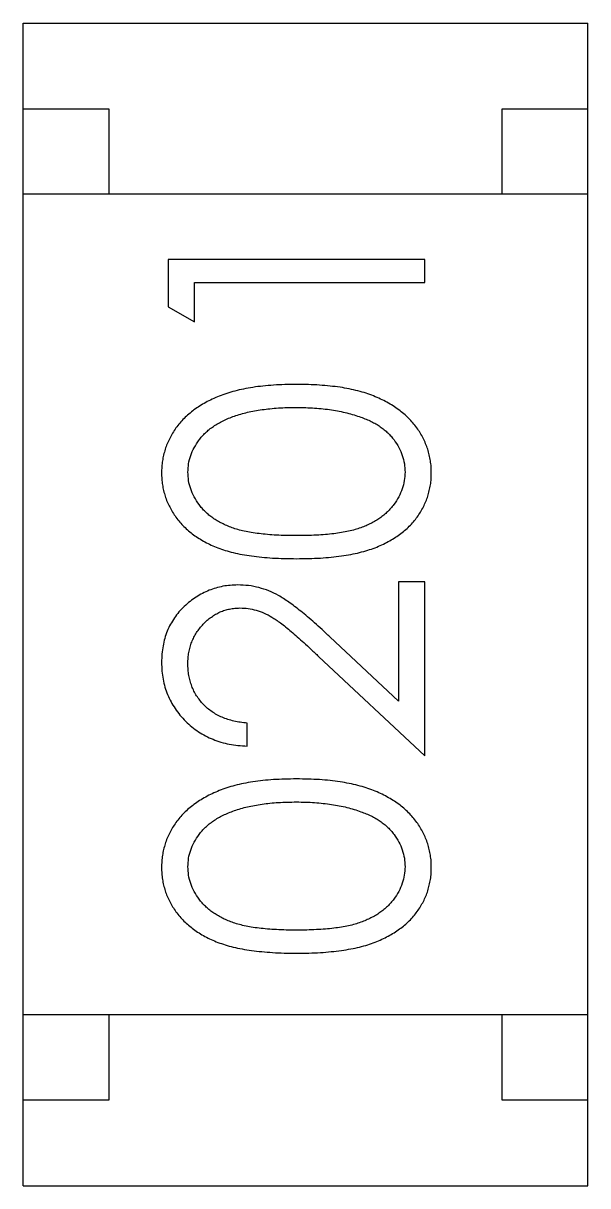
# Model space of a CAD drawing. Header units: millimetres. Extents: x 563 to 681, y 173 to 284.
# Drawn here: x 618.341 to 618.671, y 260.954 to 261.634 of the extents above; entities that cross this region are included whole.
import ezdxf

# ---------------------------------------------------------------- set-up
doc = ezdxf.new("R2010")
doc.units = ezdxf.units.MM
doc.header["$LTSCALE"] = 30.734
doc.layers.get('0').update_dxf_attribs({"linetype": 'CONTINUOUS'})

msp = doc.modelspace()

# ---------------------------------------------------------------- linework, layer by layer
at = {"linetype": 'Continuous'}
for p, q in [((618.34057, 260.95377), (618.34057, 261.63377)), ((618.34057, 261.63377), (618.67057, 261.63377)), ((618.67057, 260.95377), (618.67057, 261.63377)), ((618.34057, 261.58377), (618.39057, 261.58377)), ((618.39057, 261.58377), (618.39057, 261.53377)), ((618.62057, 261.53377), (618.62057, 261.58377)), ((618.62057, 261.58377), (618.67057, 261.58377)), ((618.67057, 261.53377), (618.34057, 261.53377)), ((618.42528, 261.49558), (618.42528, 261.46785)), ((618.57528, 261.49558), (618.42528, 261.49558)), ((618.57528, 261.48212), (618.57528, 261.49558)), ((618.44067, 261.45904), (618.44067, 261.48212)), ((618.44067, 261.48212), (618.57528, 261.48212)), ((618.42528, 261.46785), (618.44067, 261.45904)), ((618.5599, 261.30712), (618.5599, 261.23732)), ((618.57528, 261.30712), (618.5599, 261.30712)), ((618.57528, 261.2052), (618.57528, 261.30712)), ((618.5599, 261.23732), (618.51985, 261.27485)), ((618.51321, 261.26337), (618.57528, 261.2052)), ((618.47144, 261.21096), (618.47144, 261.22443)), ((618.67057, 261.05377), (618.34057, 261.05377)), ((618.39057, 261.05377), (618.39057, 261.00377)), ((618.62057, 261.00377), (618.62057, 261.05377)), ((618.39057, 261.00377), (618.34057, 261.00377)), ((618.67057, 261.00377), (618.62057, 261.00377)), ((618.34057, 260.95377), (618.67057, 260.95377))]:
    msp.add_line(p, q, dxfattribs=at)
for points, knots in [([(618.50034, 261.4225), (618.49804, 261.42248), (618.49355, 261.42242), (618.48698, 261.42214), (618.48078, 261.42159), (618.47493, 261.42085), (618.46946, 261.41989), (618.46433, 261.41874), (618.45959, 261.41731), (618.45516, 261.41573), (618.45108, 261.4139), (618.44724, 261.412), (618.44369, 261.40987), (618.44038, 261.40764), (618.43736, 261.40521), (618.43457, 261.40266), (618.43206, 261.39994), (618.42983, 261.39706), (618.42783, 261.39409), (618.42613, 261.39099), (618.42467, 261.38782), (618.4235, 261.38456), (618.42256, 261.38123), (618.4219, 261.3778), (618.4215, 261.3743), (618.42146, 261.37192), (618.42144, 261.37073)], [0, 0, 0, 0, 0.065278, 0.127205, 0.186168, 0.241675, 0.294115, 0.343609, 0.390387, 0.434463, 0.476646, 0.517002, 0.555936, 0.593716, 0.630057, 0.665601, 0.700745, 0.734917, 0.768681, 0.802087, 0.834849, 0.867433, 0.900138, 0.932806, 0.966212, 1, 1, 1, 1]), ([(618.57913, 261.37073), (618.57911, 261.37192), (618.57908, 261.3743), (618.57863, 261.37781), (618.57798, 261.38125), (618.57705, 261.3846), (618.57582, 261.38785), (618.5744, 261.39106), (618.57263, 261.39414), (618.57066, 261.39716), (618.5684, 261.40005), (618.56586, 261.40278), (618.5631, 261.40538), (618.56004, 261.40778), (618.55674, 261.41003), (618.55318, 261.4121), (618.54938, 261.41403), (618.54531, 261.41581), (618.54093, 261.41743), (618.53617, 261.41874), (618.53108, 261.41993), (618.52564, 261.42089), (618.51982, 261.42158), (618.51365, 261.42214), (618.50711, 261.42242), (618.50264, 261.42247), (618.50034, 261.4225)], [0, 0, 0, 0, 0.033824, 0.067298, 0.10028, 0.133019, 0.165736, 0.198792, 0.232372, 0.266409, 0.301016, 0.336196, 0.371972, 0.408574, 0.446394, 0.485225, 0.525372, 0.567224, 0.611081, 0.65775, 0.70702, 0.759235, 0.814484, 0.873227, 0.934937, 1, 1, 1, 1]), ([(618.43682, 261.37118), (618.43691, 261.37282), (618.43708, 261.3761), (618.43832, 261.38096), (618.44047, 261.38562), (618.4428, 261.38937), (618.4451, 261.39223), (618.4471, 261.39428), (618.44932, 261.39624), (618.4518, 261.39804), (618.45451, 261.39972), (618.45746, 261.40128), (618.46064, 261.40273), (618.46406, 261.40405), (618.46774, 261.4052), (618.47164, 261.40628), (618.47581, 261.40709), (618.48022, 261.40783), (618.48488, 261.40834), (618.48979, 261.4088), (618.49495, 261.40897), (618.49848, 261.40902), (618.50028, 261.40904)], [0, 0, 0, 0, 0.059689, 0.119507, 0.181075, 0.246162, 0.279894, 0.314468, 0.350403, 0.387474, 0.426147, 0.466624, 0.508745, 0.553328, 0.600058, 0.649177, 0.700552, 0.754894, 0.811825, 0.871514, 0.934319, 1, 1, 1, 1]), ([(618.50028, 261.40904), (618.50209, 261.40902), (618.50564, 261.40899), (618.51086, 261.40872), (618.51588, 261.40826), (618.5207, 261.40769), (618.5253, 261.40685), (618.52972, 261.40592), (618.53394, 261.40473), (618.53666, 261.40381), (618.53799, 261.40336)], [0, 0, 0, 0, 0.141157, 0.277773, 0.409244, 0.535676, 0.657497, 0.775458, 0.889412, 1, 1, 1, 1]), ([(618.53799, 261.40336), (618.53904, 261.40297), (618.54109, 261.40222), (618.54402, 261.40088), (618.54675, 261.39942), (618.54927, 261.39782), (618.55158, 261.39607), (618.55372, 261.39422), (618.55563, 261.39221), (618.55787, 261.3894), (618.56023, 261.38572), (618.56222, 261.38101), (618.56354, 261.37616), (618.56368, 261.37284), (618.56375, 261.37118)], [0, 0, 0, 0, 0.075949, 0.148549, 0.218996, 0.286119, 0.351826, 0.416074, 0.478265, 0.540325, 0.660405, 0.774606, 0.887187, 1, 1, 1, 1]), ([(618.42144, 261.37073), (618.42146, 261.36955), (618.4215, 261.36721), (618.42191, 261.36376), (618.42256, 261.36039), (618.42351, 261.3571), (618.42466, 261.35388), (618.42613, 261.35077), (618.42784, 261.34774), (618.42979, 261.34478), (618.43201, 261.34198), (618.43445, 261.3393), (618.43718, 261.33685), (618.44013, 261.33451), (618.44335, 261.33237), (618.44679, 261.33033), (618.45049, 261.32852), (618.45446, 261.32684), (618.45876, 261.32536), (618.46346, 261.32409), (618.46857, 261.32296), (618.47412, 261.32212), (618.48008, 261.32143), (618.48647, 261.32092), (618.49327, 261.32062), (618.49794, 261.32059), (618.50034, 261.32058)], [0, 0, 0, 0, 0.033742, 0.066533, 0.099153, 0.13154, 0.164087, 0.196563, 0.229707, 0.263315, 0.297504, 0.331686, 0.366482, 0.4021, 0.438958, 0.476748, 0.515985, 0.556589, 0.599519, 0.645765, 0.695487, 0.748721, 0.805687, 0.866754, 0.931405, 1, 1, 1, 1]), ([(618.50028, 261.33404), (618.49827, 261.33405), (618.49436, 261.33406), (618.4887, 261.33432), (618.48342, 261.33466), (618.47852, 261.33518), (618.47399, 261.33577), (618.46986, 261.33661), (618.46609, 261.33751), (618.46268, 261.33861), (618.45957, 261.33985), (618.45667, 261.34121), (618.45397, 261.3427), (618.45146, 261.34434), (618.44913, 261.34608), (618.447, 261.34797), (618.44506, 261.34999), (618.44281, 261.35285), (618.44046, 261.35659), (618.43831, 261.3613), (618.43708, 261.3662), (618.43691, 261.36952), (618.43682, 261.37118)], [0, 0, 0, 0, 0.073302, 0.142286, 0.206253, 0.266017, 0.321612, 0.372532, 0.419497, 0.462398, 0.502825, 0.541489, 0.579034, 0.615143, 0.650298, 0.684912, 0.718701, 0.752189, 0.817245, 0.879117, 0.939613, 1, 1, 1, 1]), ([(618.56375, 261.37118), (618.56366, 261.36953), (618.5635, 261.36622), (618.5622, 261.36135), (618.56012, 261.35661), (618.55774, 261.35285), (618.55544, 261.35), (618.55352, 261.34794), (618.55137, 261.34605), (618.54906, 261.34427), (618.54655, 261.34264), (618.54384, 261.34118), (618.54094, 261.33982), (618.53782, 261.33858), (618.53441, 261.33749), (618.53065, 261.33656), (618.5265, 261.3358), (618.52199, 261.33513), (618.5171, 261.33467), (618.51183, 261.33432), (618.50618, 261.33406), (618.50229, 261.33405), (618.50028, 261.33404)], [0, 0, 0, 0, 0.060034, 0.120278, 0.182348, 0.247919, 0.281641, 0.315701, 0.350322, 0.385703, 0.421819, 0.459196, 0.497866, 0.538301, 0.58121, 0.628183, 0.679403, 0.734699, 0.794074, 0.858416, 0.927049, 1, 1, 1, 1]), ([(618.50034, 261.32058), (618.50273, 261.32059), (618.50737, 261.32062), (618.51413, 261.32093), (618.52049, 261.32142), (618.52643, 261.32215), (618.53197, 261.32305), (618.53711, 261.3241), (618.54183, 261.32543), (618.54617, 261.32693), (618.55017, 261.32863), (618.55389, 261.33049), (618.55736, 261.3325), (618.56056, 261.33469), (618.56354, 261.33698), (618.56627, 261.33945), (618.5687, 261.34212), (618.5709, 261.3449), (618.57282, 261.34783), (618.5745, 261.35084), (618.57597, 261.35393), (618.57709, 261.35713), (618.57801, 261.3604), (618.57866, 261.36376), (618.57907, 261.36721), (618.57911, 261.36955), (618.57913, 261.37073)], [0, 0, 0, 0, 0.068113, 0.132564, 0.193427, 0.250218, 0.303569, 0.353576, 0.400235, 0.443586, 0.484619, 0.524292, 0.56238, 0.599049, 0.63494, 0.669782, 0.704009, 0.737842, 0.771098, 0.803896, 0.836415, 0.868639, 0.900715, 0.933378, 0.966213, 1, 1, 1, 1]), ([(618.46603, 261.3052), (618.46455, 261.30515), (618.46163, 261.30506), (618.45731, 261.30449), (618.45317, 261.30348), (618.44915, 261.30215), (618.4453, 261.30034), (618.44161, 261.29817), (618.43803, 261.29564), (618.43468, 261.2927), (618.43154, 261.28951), (618.42887, 261.28595), (618.42657, 261.28221), (618.42465, 261.27822), (618.42322, 261.27397), (618.4222, 261.26948), (618.42155, 261.26476), (618.42148, 261.26153), (618.42144, 261.25988)], [0, 0, 0, 0, 0.06271, 0.123347, 0.183401, 0.242828, 0.302097, 0.36242, 0.423725, 0.487032, 0.550491, 0.612709, 0.674265, 0.73617, 0.799211, 0.863483, 0.930525, 1, 1, 1, 1]), ([(618.51985, 261.27485), (618.51831, 261.27628), (618.51534, 261.27905), (618.51099, 261.283), (618.50685, 261.28656), (618.50297, 261.28975), (618.49935, 261.29261), (618.49596, 261.29507), (618.49281, 261.29718), (618.48899, 261.29951), (618.48424, 261.30183), (618.47835, 261.30375), (618.47226, 261.30498), (618.46812, 261.30512), (618.46603, 261.3052)], [0, 0, 0, 0, 0.09953, 0.192079, 0.277712, 0.357454, 0.429648, 0.495771, 0.555538, 0.608657, 0.707578, 0.804328, 0.901298, 1, 1, 1, 1]), ([(618.43682, 261.25919), (618.43685, 261.26031), (618.43691, 261.26252), (618.43734, 261.26575), (618.43803, 261.26885), (618.43902, 261.27182), (618.44029, 261.27466), (618.44184, 261.27736), (618.44368, 261.27991), (618.44577, 261.28233), (618.44805, 261.28453), (618.45048, 261.28643), (618.45299, 261.28808), (618.45562, 261.28944), (618.45838, 261.29046), (618.46123, 261.29118), (618.46419, 261.29165), (618.46621, 261.29171), (618.46723, 261.29173)], [0, 0, 0, 0, 0.068027, 0.133505, 0.19695, 0.26027, 0.322741, 0.384982, 0.448465, 0.513424, 0.578224, 0.640011, 0.700094, 0.760067, 0.819012, 0.877878, 0.938035, 1, 1, 1, 1]), ([(618.46723, 261.29173), (618.46886, 261.29167), (618.4721, 261.29155), (618.47688, 261.29051), (618.48153, 261.28881), (618.48534, 261.28683), (618.48846, 261.28478), (618.49115, 261.2829), (618.49407, 261.28055), (618.49735, 261.2779), (618.50089, 261.27481), (618.50474, 261.27135), (618.50889, 261.2675), (618.51173, 261.26478), (618.51321, 261.26337)], [0, 0, 0, 0, 0.088014, 0.174976, 0.2638, 0.355443, 0.406413, 0.465519, 0.533076, 0.609353, 0.693899, 0.787171, 0.889197, 1, 1, 1, 1]), ([(618.42144, 261.25988), (618.42148, 261.25821), (618.42155, 261.25491), (618.42222, 261.25008), (618.42335, 261.24546), (618.42486, 261.24102), (618.42688, 261.23682), (618.42929, 261.2328), (618.43215, 261.22897), (618.43546, 261.22542), (618.43906, 261.22216), (618.44296, 261.21928), (618.44712, 261.21685), (618.45152, 261.21482), (618.45614, 261.21319), (618.46103, 261.21203), (618.46615, 261.21122), (618.46965, 261.21105), (618.47144, 261.21096)], [0, 0, 0, 0, 0.06445, 0.126725, 0.187421, 0.247417, 0.306749, 0.366595, 0.427749, 0.490235, 0.553031, 0.614805, 0.676505, 0.738096, 0.801021, 0.864897, 0.931209, 1, 1, 1, 1]), ([(618.47144, 261.22443), (618.4701, 261.22455), (618.4675, 261.2248), (618.46373, 261.22555), (618.46017, 261.22649), (618.45685, 261.22772), (618.45377, 261.22924), (618.4509, 261.23098), (618.44826, 261.23297), (618.44589, 261.23523), (618.44377, 261.23769), (618.44189, 261.24031), (618.44032, 261.24309), (618.43905, 261.24603), (618.43806, 261.24911), (618.43733, 261.25233), (618.43691, 261.25571), (618.43685, 261.25802), (618.43682, 261.25919)], [0, 0, 0, 0, 0.073648, 0.143686, 0.210962, 0.275557, 0.338064, 0.399311, 0.4594, 0.51934, 0.579024, 0.637809, 0.695959, 0.754122, 0.813113, 0.873453, 0.935561, 1, 1, 1, 1]), ([(618.50034, 261.19173), (618.49804, 261.19171), (618.49355, 261.19165), (618.48698, 261.19137), (618.48078, 261.19082), (618.47493, 261.19008), (618.46946, 261.18912), (618.46433, 261.18797), (618.45959, 261.18654), (618.45516, 261.18496), (618.45108, 261.18313), (618.44724, 261.18123), (618.44369, 261.17911), (618.44038, 261.17687), (618.43736, 261.17445), (618.43457, 261.17189), (618.43206, 261.16917), (618.42983, 261.16629), (618.42783, 261.16332), (618.42613, 261.16022), (618.42467, 261.15705), (618.4235, 261.15379), (618.42256, 261.15046), (618.4219, 261.14703), (618.4215, 261.14353), (618.42146, 261.14115), (618.42144, 261.13996)], [0, 0, 0, 0, 0.065278, 0.127205, 0.186168, 0.241675, 0.294115, 0.343609, 0.390387, 0.434463, 0.476646, 0.517002, 0.555936, 0.593716, 0.630057, 0.665601, 0.700745, 0.734917, 0.768681, 0.802087, 0.834849, 0.867433, 0.900138, 0.932806, 0.966212, 1, 1, 1, 1]), ([(618.57913, 261.13996), (618.57911, 261.14115), (618.57908, 261.14353), (618.57863, 261.14704), (618.57798, 261.15048), (618.57705, 261.15383), (618.57582, 261.15708), (618.5744, 261.16029), (618.57263, 261.16337), (618.57066, 261.16639), (618.5684, 261.16928), (618.56586, 261.17201), (618.5631, 261.17461), (618.56004, 261.17701), (618.55674, 261.17926), (618.55318, 261.18133), (618.54938, 261.18326), (618.54531, 261.18504), (618.54093, 261.18666), (618.53617, 261.18797), (618.53108, 261.18916), (618.52564, 261.19012), (618.51982, 261.19081), (618.51365, 261.19137), (618.50711, 261.19165), (618.50264, 261.19171), (618.50034, 261.19173)], [0, 0, 0, 0, 0.033824, 0.067298, 0.10028, 0.133019, 0.165736, 0.198792, 0.232372, 0.266409, 0.301016, 0.336196, 0.371972, 0.408574, 0.446394, 0.485225, 0.525372, 0.567224, 0.611081, 0.65775, 0.70702, 0.759235, 0.814484, 0.873227, 0.934937, 1, 1, 1, 1]), ([(618.43682, 261.14041), (618.43691, 261.14205), (618.43708, 261.14533), (618.43832, 261.15019), (618.44047, 261.15485), (618.4428, 261.1586), (618.4451, 261.16146), (618.4471, 261.16351), (618.44932, 261.16547), (618.4518, 261.16727), (618.45451, 261.16896), (618.45746, 261.17051), (618.46064, 261.17196), (618.46406, 261.17328), (618.46774, 261.17444), (618.47164, 261.17552), (618.47581, 261.17632), (618.48022, 261.17706), (618.48488, 261.17757), (618.48979, 261.17803), (618.49495, 261.1782), (618.49848, 261.17825), (618.50028, 261.17827)], [0, 0, 0, 0, 0.059689, 0.119507, 0.181075, 0.246162, 0.279894, 0.314468, 0.350403, 0.387474, 0.426147, 0.466624, 0.508745, 0.553328, 0.600058, 0.649177, 0.700552, 0.754894, 0.811825, 0.871514, 0.934319, 1, 1, 1, 1]), ([(618.50028, 261.17827), (618.50209, 261.17825), (618.50564, 261.17822), (618.51086, 261.17795), (618.51588, 261.17749), (618.5207, 261.17692), (618.5253, 261.17608), (618.52972, 261.17515), (618.53394, 261.17396), (618.53666, 261.17305), (618.53799, 261.17259)], [0, 0, 0, 0, 0.141157, 0.277773, 0.409244, 0.535676, 0.657497, 0.775458, 0.889412, 1, 1, 1, 1]), ([(618.53799, 261.17259), (618.53904, 261.1722), (618.54109, 261.17145), (618.54402, 261.17011), (618.54675, 261.16865), (618.54927, 261.16705), (618.55158, 261.1653), (618.55372, 261.16345), (618.55563, 261.16144), (618.55787, 261.15864), (618.56023, 261.15495), (618.56222, 261.15024), (618.56354, 261.14539), (618.56368, 261.14207), (618.56375, 261.14041)], [0, 0, 0, 0, 0.075949, 0.148549, 0.218996, 0.286119, 0.351826, 0.416074, 0.478265, 0.540325, 0.660405, 0.774606, 0.887187, 1, 1, 1, 1]), ([(618.50028, 261.10327), (618.49827, 261.10328), (618.49436, 261.10329), (618.4887, 261.10355), (618.48342, 261.10389), (618.47852, 261.10441), (618.47399, 261.105), (618.46986, 261.10584), (618.46609, 261.10674), (618.46268, 261.10784), (618.45957, 261.10909), (618.45667, 261.11044), (618.45397, 261.11194), (618.45146, 261.11357), (618.44913, 261.11531), (618.447, 261.1172), (618.44506, 261.11922), (618.44281, 261.12209), (618.44046, 261.12582), (618.43831, 261.13053), (618.43708, 261.13543), (618.43691, 261.13875), (618.43682, 261.14041)], [0, 0, 0, 0, 0.073302, 0.142286, 0.206253, 0.266017, 0.321612, 0.372532, 0.419497, 0.462398, 0.502825, 0.541489, 0.579034, 0.615143, 0.650298, 0.684912, 0.718701, 0.752189, 0.817245, 0.879117, 0.939613, 1, 1, 1, 1]), ([(618.56375, 261.14041), (618.56366, 261.13876), (618.5635, 261.13545), (618.5622, 261.13058), (618.56012, 261.12584), (618.55774, 261.12208), (618.55544, 261.11923), (618.55352, 261.11717), (618.55137, 261.11528), (618.54906, 261.11351), (618.54655, 261.11187), (618.54384, 261.11041), (618.54094, 261.10905), (618.53782, 261.10781), (618.53441, 261.10672), (618.53065, 261.10579), (618.5265, 261.10503), (618.52199, 261.10436), (618.5171, 261.1039), (618.51183, 261.10355), (618.50618, 261.10329), (618.50229, 261.10328), (618.50028, 261.10327)], [0, 0, 0, 0, 0.060034, 0.120278, 0.182348, 0.247919, 0.281641, 0.315701, 0.350322, 0.385703, 0.421819, 0.459196, 0.497866, 0.538301, 0.58121, 0.628183, 0.679403, 0.734699, 0.794074, 0.858416, 0.927049, 1, 1, 1, 1]), ([(618.42144, 261.13996), (618.42146, 261.13878), (618.4215, 261.13644), (618.42191, 261.13299), (618.42256, 261.12962), (618.42351, 261.12633), (618.42466, 261.12312), (618.42613, 261.12), (618.42784, 261.11697), (618.42979, 261.11401), (618.43201, 261.11121), (618.43445, 261.10853), (618.43718, 261.10608), (618.44013, 261.10375), (618.44335, 261.1016), (618.44679, 261.09956), (618.45049, 261.09775), (618.45446, 261.09608), (618.45876, 261.09459), (618.46346, 261.09332), (618.46857, 261.09219), (618.47412, 261.09135), (618.48008, 261.09066), (618.48647, 261.09016), (618.49327, 261.08985), (618.49794, 261.08982), (618.50034, 261.08981)], [0, 0, 0, 0, 0.033742, 0.066533, 0.099153, 0.13154, 0.164087, 0.196563, 0.229707, 0.263315, 0.297504, 0.331686, 0.366482, 0.4021, 0.438958, 0.476748, 0.515985, 0.556589, 0.599519, 0.645765, 0.695487, 0.748721, 0.805687, 0.866754, 0.931405, 1, 1, 1, 1]), ([(618.50034, 261.08981), (618.50273, 261.08982), (618.50737, 261.08985), (618.51413, 261.09016), (618.52049, 261.09065), (618.52643, 261.09138), (618.53197, 261.09228), (618.53711, 261.09333), (618.54183, 261.09466), (618.54617, 261.09617), (618.55017, 261.09786), (618.55389, 261.09972), (618.55736, 261.10173), (618.56056, 261.10392), (618.56354, 261.10622), (618.56627, 261.10869), (618.5687, 261.11135), (618.5709, 261.11413), (618.57282, 261.11706), (618.5745, 261.12007), (618.57597, 261.12316), (618.57709, 261.12636), (618.57801, 261.12963), (618.57866, 261.13299), (618.57907, 261.13644), (618.57911, 261.13878), (618.57913, 261.13996)], [0, 0, 0, 0, 0.068113, 0.132564, 0.193427, 0.250218, 0.303569, 0.353576, 0.400235, 0.443586, 0.484619, 0.524292, 0.56238, 0.599049, 0.63494, 0.669782, 0.704009, 0.737842, 0.771098, 0.803896, 0.836415, 0.868639, 0.900715, 0.933378, 0.966213, 1, 1, 1, 1])]:
    msp.add_open_spline(points, degree=3, knots=knots, dxfattribs=at)

doc.saveas('drawing.dxf')
